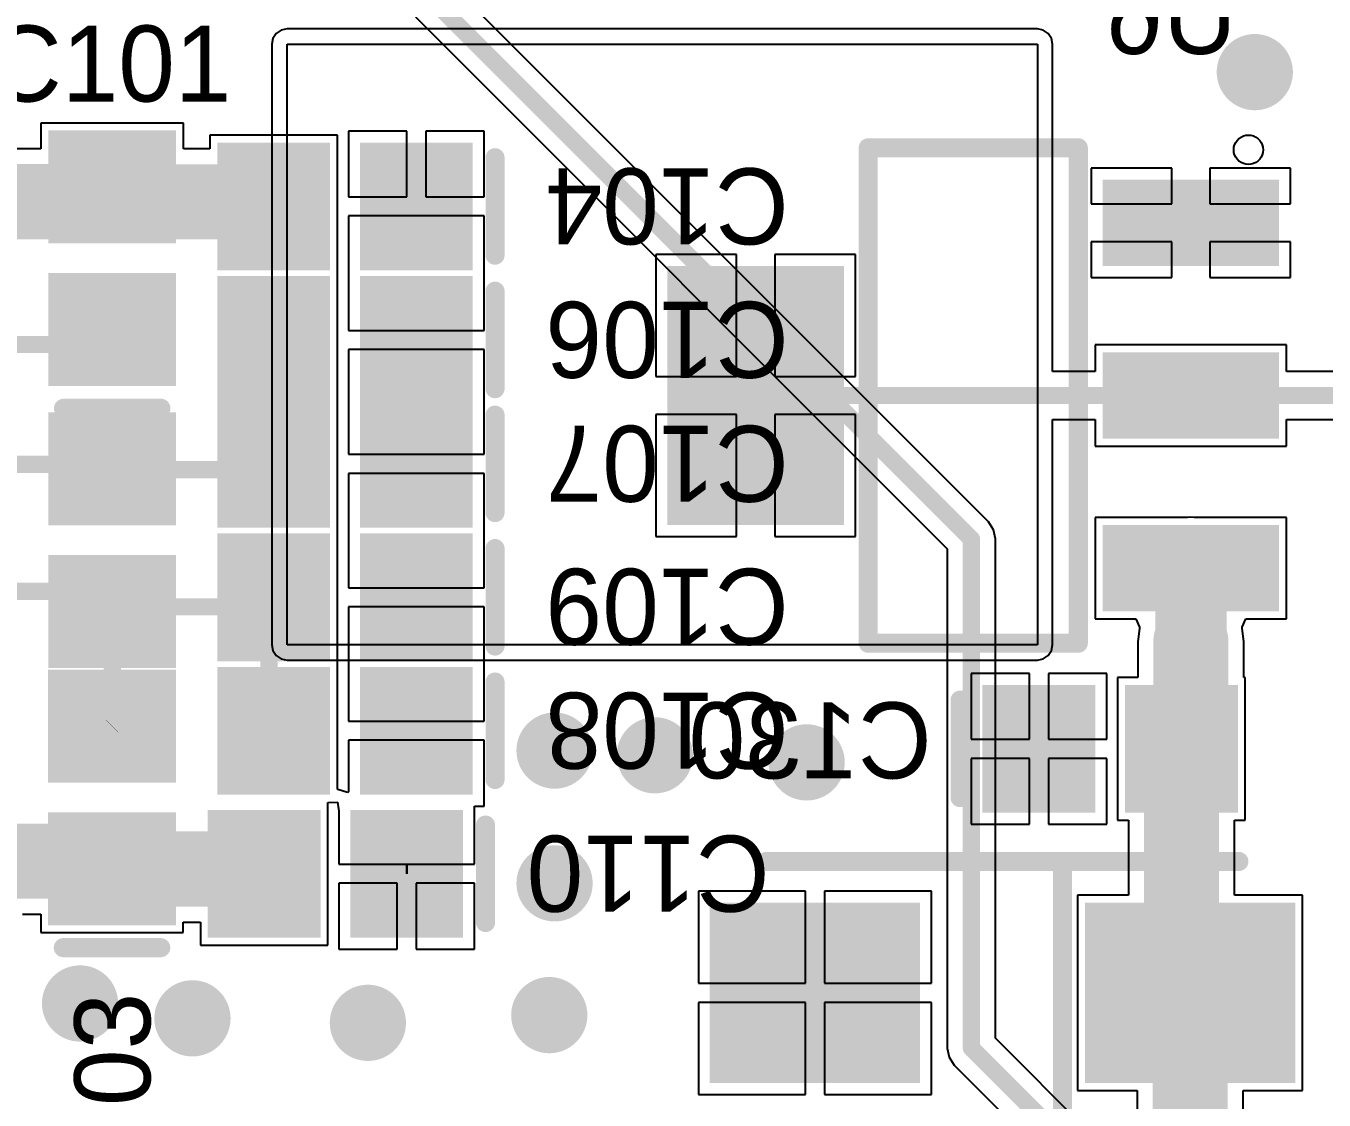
# Model space of a CAD drawing. Header units: millimetres. Extents: x 0 to 7.36, y -3.03 to 0.
# Drawn here: x 1.005 to 1.686, y -1.184 to -0.62 of the extents above; entities that cross this region are included whole.
import ezdxf

# ---------------------------------------------------------------- set-up
doc = ezdxf.new("R2010")
doc.units = ezdxf.units.MM
doc.header["$MEASUREMENT"] = 0
for name, color, linetype in [('BottomLayer', 5, 'Continuous'), ('BottomOverlay', 54, 'Continuous'), ('BottomPaste', 16, 'Continuous'), ('BottomSolder', 6, 'Continuous'), ('MultiLayer', 9, 'Continuous'), ('TopLayer', 1, 'Continuous'), ('TopOverlay', 2, 'Continuous'), ('TopPaste', 8, 'Continuous'), ('TopSolder', 216, 'Continuous'), ('ViaHoleLayer', 16, 'Continuous')]:
    doc.layers.add(name, color=color, linetype=linetype)

# ---------------------------------------------------------------- blocks, each defined once
blk = doc.blocks.new('AMS1117_5_B_15')
at = {"layer": 'BottomLayer'}
for points in [[(-0.1565, 0.07519), (-0.07185, 0.07519), (-0.1565, 0.11259), (-0.07185, 0.11259)], [(0.07185, -0.06064), (0.1565, -0.06064), (0.07185, 0.06731), (0.1565, 0.06731)], [(-0.1565, -0.01537), (-0.07185, -0.01537), (-0.1565, 0.02204), (-0.07185, 0.02204)], [(-0.1565, -0.10592), (-0.07185, -0.10592), (-0.1565, -0.06852), (-0.07185, -0.06852)]]:
    blk.add_solid(points, dxfattribs=at)
at = {"layer": 'BottomOverlay'}
for p, q in [((-0.15162, -0.12291), (-0.15105, -0.12169)), ((-0.15105, -0.12169), (-0.15028, -0.12059)), ((-0.15028, -0.12059), (-0.14933, -0.11965)), ((-0.14933, -0.11965), (-0.14822, -0.11887)), ((-0.14822, -0.11887), (-0.14701, -0.11831)), ((-0.14701, -0.11831), (-0.14571, -0.11796)), ((-0.14571, -0.11796), (-0.14437, -0.11784)), ((-0.14437, -0.11784), (-0.14303, -0.11796)), ((-0.14303, -0.11796), (-0.14173, -0.11831)), ((-0.14173, -0.11831), (-0.14051, -0.11887)), ((-0.14051, -0.11887), (-0.13941, -0.11965)), ((-0.13941, -0.11965), (-0.13846, -0.12059)), ((-0.13846, -0.12059), (-0.13769, -0.12169)), ((-0.13769, -0.12169), (-0.13712, -0.12291)), ((-0.15208, -0.12554), (-0.15196, -0.12421)), ((-0.15196, -0.12688), (-0.15208, -0.12554)), ((-0.15196, -0.12421), (-0.15162, -0.12291)), ((-0.15162, -0.12818), (-0.15196, -0.12688)), ((-0.15105, -0.12939), (-0.15162, -0.12818)), ((-0.15028, -0.1305), (-0.15105, -0.12939)), ((-0.13769, -0.12939), (-0.13846, -0.1305)), ((-0.13712, -0.12818), (-0.13769, -0.12939)), ((-0.13712, -0.12291), (-0.13677, -0.12421)), ((-0.13677, -0.12688), (-0.13712, -0.12818)), ((-0.13677, -0.12421), (-0.13665, -0.12554)), ((-0.13665, -0.12554), (-0.13677, -0.12688)), ((-0.13665, -0.12554), (-0.13665, -0.12554)), ((-0.14933, -0.13144), (-0.15028, -0.1305)), ((-0.14822, -0.13221), (-0.14933, -0.13144)), ((-0.14701, -0.13278), (-0.14822, -0.13221)), ((-0.14571, -0.13313), (-0.14701, -0.13278)), ((-0.14437, -0.13325), (-0.14571, -0.13313)), ((-0.14303, -0.13313), (-0.14437, -0.13325)), ((-0.14173, -0.13278), (-0.14303, -0.13313)), ((-0.14051, -0.13221), (-0.14173, -0.13278)), ((-0.13941, -0.13144), (-0.14051, -0.13221)), ((-0.13846, -0.1305), (-0.13941, -0.13144))]:
    blk.add_line(p, q, dxfattribs=at)
at = {"layer": 'BottomOverlay', "const_width": 0.01}
for points in [[(-0.05512, 0.13325), (-0.05512, -0.12658)], [(0.05512, 0.13325), (-0.05512, 0.13325)], [(0.05512, 0.13325), (0.05512, -0.12658)], [(0.05512, -0.12658), (-0.05512, -0.12658)]]:
    blk.add_lwpolyline(points, dxfattribs=at)
at = {"layer": 'BottomOverlay', "const_width": 0.005}
for points in [[(-0.05762, 0.13325, 1), (-0.05262, 0.13325, 1)], [(-0.05762, 0.13325, 1), (-0.05262, 0.13325, 1)], [(0.05262, 0.13325, 1), (0.05762, 0.13325, 1)], [(0.05262, 0.13325, 1), (0.05762, 0.13325, 1)], [(-0.05762, -0.12658, 1), (-0.05262, -0.12658, 1)], [(-0.05762, -0.12658, 1), (-0.05262, -0.12658, 1)], [(0.05262, -0.12658, 1), (0.05762, -0.12658, 1)], [(0.05262, -0.12658, 1), (0.05762, -0.12658, 1)]]:
    blk.add_lwpolyline(points, format="xyb", close=True, dxfattribs=at)
at = {"layer": 'BottomPaste'}
for points in [[(-0.1565, 0.07519), (-0.07185, 0.07519), (-0.1565, 0.11259), (-0.07185, 0.11259)], [(0.07185, -0.06064), (0.1565, -0.06064), (0.07185, 0.06731), (0.1565, 0.06731)], [(-0.1565, -0.01537), (-0.07185, -0.01537), (-0.1565, 0.02204), (-0.07185, 0.02204)], [(-0.1565, -0.10592), (-0.07185, -0.10592), (-0.1565, -0.06852), (-0.07185, -0.06852)]]:
    blk.add_solid(points, dxfattribs=at)
at = {"layer": 'BottomSolder'}
for points in [[(-0.1605, 0.07118), (-0.06785, 0.07118), (-0.1605, 0.11659), (-0.06785, 0.11659)], [(0.06785, -0.06464), (0.1605, -0.06464), (0.06785, 0.07131), (0.1605, 0.07131)], [(-0.1605, -0.01937), (-0.06785, -0.01937), (-0.1605, 0.02604), (-0.06785, 0.02604)], [(-0.1605, -0.10992), (-0.06785, -0.10992), (-0.1605, -0.06452), (-0.06785, -0.06452)]]:
    blk.add_solid(points, dxfattribs=at)
blk = doc.blocks.new('CAP_0805_B_16')
at = {"layer": 'BottomLayer'}
for points in [[(-0.05511, -0.02953), (-0.00393, -0.02953), (-0.05511, 0.02953), (-0.00393, 0.02953)], [(0.0197, -0.02953), (0.07088, -0.02953), (0.0197, 0.02953), (0.07088, 0.02953)]]:
    blk.add_solid(points, dxfattribs=at)
at = {"layer": 'BottomOverlay', "const_width": 0.01}
blk.add_lwpolyline([(-0.07088, -0.02557), (-0.07088, 0.02557)], dxfattribs=at)
at = {"layer": 'BottomOverlay', "const_width": 0.005}
for points in [[(-0.07338, 0.02557, 1), (-0.06838, 0.02557, 1)], [(-0.07338, -0.02557, 1), (-0.06838, -0.02557, 1)]]:
    blk.add_lwpolyline(points, format="xyb", close=True, dxfattribs=at)
at = {"layer": 'BottomPaste'}
for points in [[(-0.05511, -0.02953), (-0.00393, -0.02953), (-0.05511, 0.02953), (-0.00393, 0.02953)], [(0.0197, -0.02953), (0.07088, -0.02953), (0.0197, 0.02953), (0.07088, 0.02953)]]:
    blk.add_solid(points, dxfattribs=at)
at = {"layer": 'BottomSolder'}
for points in [[(-0.05911, -0.03353), (0.00007, -0.03353), (-0.05911, 0.03353), (0.00007, 0.03353)], [(0.0157, -0.03353), (0.07488, -0.03353), (0.0157, 0.03353), (0.07488, 0.03353)]]:
    blk.add_solid(points, dxfattribs=at)
blk = doc.blocks.new('CAPAE_5_3_5_3_6_1_B_26')
at = {"layer": 'BottomLayer'}
for points in [[(-0.14961, -0.04331), (-0.04724, -0.04331), (-0.14961, 0.04331), (-0.04724, 0.04331)], [(0.04724, -0.04331), (0.14961, -0.04331), (0.04724, 0.04331), (0.14961, 0.04331)]]:
    blk.add_solid(points, dxfattribs=at)
at = {"layer": 'BottomOverlay', "const_width": 0.01}
for points in [[(0.12402, 0.0689), (-0.12402, 0.0689)], [(-0.03151, 0.0689), (-0.03151, -0.0689)], [(0.12402, -0.0689), (-0.12402, -0.0689)]]:
    blk.add_lwpolyline(points, dxfattribs=at)
at = {"layer": 'BottomOverlay', "const_width": 0.005}
for points in [[(-0.12652, 0.0689, 1), (-0.12152, 0.0689, 1)], [(-0.03401, 0.0689, 1), (-0.02901, 0.0689, 1)], [(0.12152, 0.0689, 1), (0.12652, 0.0689, 1)], [(-0.12652, -0.0689, 1), (-0.12152, -0.0689, 1)], [(-0.03401, -0.0689, 1), (-0.02901, -0.0689, 1)], [(0.12152, -0.0689, 1), (0.12652, -0.0689, 1)]]:
    blk.add_lwpolyline(points, format="xyb", close=True, dxfattribs=at)
at = {"layer": 'BottomPaste'}
for points in [[(-0.14961, -0.04331), (-0.04724, -0.04331), (-0.14961, 0.04331), (-0.04724, 0.04331)], [(0.04724, -0.04331), (0.14961, -0.04331), (0.04724, 0.04331), (0.14961, 0.04331)]]:
    blk.add_solid(points, dxfattribs=at)
at = {"layer": 'BottomSolder'}
for points in [[(-0.15361, -0.04731), (-0.04324, -0.04731), (-0.15361, 0.04731), (-0.04324, 0.04731)], [(0.04324, -0.04731), (0.15361, -0.04731), (0.04324, 0.04731), (0.15361, 0.04731)]]:
    blk.add_solid(points, dxfattribs=at)
blk = doc.blocks.new('CAP_0805_41')
at = {"layer": 'TopLayer'}
for points in [[(-0.05511, -0.02953), (-0.00393, -0.02953), (-0.05511, 0.02953), (-0.00393, 0.02953)], [(0.0197, -0.02953), (0.07088, -0.02953), (0.0197, 0.02953), (0.07088, 0.02953)]]:
    blk.add_solid(points, dxfattribs=at)
at = {"layer": 'TopOverlay', "const_width": 0.01}
blk.add_lwpolyline([(-0.07088, 0.02557), (-0.07088, -0.02557)], dxfattribs=at)
at = {"layer": 'TopOverlay', "const_width": 0.005}
for points in [[(-0.07338, 0.02557, 1), (-0.06838, 0.02557, 1)], [(-0.07338, -0.02557, 1), (-0.06838, -0.02557, 1)]]:
    blk.add_lwpolyline(points, format="xyb", close=True, dxfattribs=at)
at = {"layer": 'TopPaste'}
for points in [[(-0.05511, -0.02953), (-0.00393, -0.02953), (-0.05511, 0.02953), (-0.00393, 0.02953)], [(0.0197, -0.02953), (0.07088, -0.02953), (0.0197, 0.02953), (0.07088, 0.02953)]]:
    blk.add_solid(points, dxfattribs=at)
at = {"layer": 'TopSolder'}
for points in [[(-0.05911, -0.03353), (0.00007, -0.03353), (-0.05911, 0.03353), (0.00007, 0.03353)], [(0.0157, -0.03353), (0.07488, -0.03353), (0.0157, 0.03353), (0.07488, 0.03353)]]:
    blk.add_solid(points, dxfattribs=at)
blk = doc.blocks.new('CAP_0805_112')
at = {"layer": 'TopLayer'}
for points in [[(-0.05511, -0.02953), (-0.00393, -0.02953), (-0.05511, 0.02953), (-0.00393, 0.02953)], [(0.0197, -0.02953), (0.07088, -0.02953), (0.0197, 0.02953), (0.07088, 0.02953)]]:
    blk.add_solid(points, dxfattribs=at)
at = {"layer": 'TopOverlay', "const_width": 0.01}
blk.add_lwpolyline([(-0.07088, 0.02557), (-0.07088, -0.02557)], dxfattribs=at)
at = {"layer": 'TopOverlay', "const_width": 0.005}
for points in [[(-0.07338, 0.02557, 1), (-0.06838, 0.02557, 1)], [(-0.07338, -0.02557, 1), (-0.06838, -0.02557, 1)]]:
    blk.add_lwpolyline(points, format="xyb", close=True, dxfattribs=at)
at = {"layer": 'TopPaste'}
for points in [[(-0.05511, -0.02953), (-0.00393, -0.02953), (-0.05511, 0.02953), (-0.00393, 0.02953)], [(0.0197, -0.02953), (0.07088, -0.02953), (0.0197, 0.02953), (0.07088, 0.02953)]]:
    blk.add_solid(points, dxfattribs=at)
at = {"layer": 'TopSolder'}
for points in [[(-0.05911, -0.03353), (0.00007, -0.03353), (-0.05911, 0.03353), (0.00007, 0.03353)], [(0.0157, -0.03353), (0.07488, -0.03353), (0.0157, 0.03353), (0.07488, 0.03353)]]:
    blk.add_solid(points, dxfattribs=at)
blk = doc.blocks.new('CAP_0805_113')
at = {"layer": 'TopLayer'}
for points in [[(-0.05511, -0.02953), (-0.00393, -0.02953), (-0.05511, 0.02953), (-0.00393, 0.02953)], [(0.0197, -0.02953), (0.07088, -0.02953), (0.0197, 0.02953), (0.07088, 0.02953)]]:
    blk.add_solid(points, dxfattribs=at)
at = {"layer": 'TopOverlay', "const_width": 0.01}
blk.add_lwpolyline([(-0.07088, 0.02557), (-0.07088, -0.02557)], dxfattribs=at)
at = {"layer": 'TopOverlay', "const_width": 0.005}
for points in [[(-0.07338, 0.02557, 1), (-0.06838, 0.02557, 1)], [(-0.07338, -0.02557, 1), (-0.06838, -0.02557, 1)]]:
    blk.add_lwpolyline(points, format="xyb", close=True, dxfattribs=at)
at = {"layer": 'TopPaste'}
for points in [[(-0.05511, -0.02953), (-0.00393, -0.02953), (-0.05511, 0.02953), (-0.00393, 0.02953)], [(0.0197, -0.02953), (0.07088, -0.02953), (0.0197, 0.02953), (0.07088, 0.02953)]]:
    blk.add_solid(points, dxfattribs=at)
at = {"layer": 'TopSolder'}
for points in [[(-0.05911, -0.03353), (0.00007, -0.03353), (-0.05911, 0.03353), (0.00007, 0.03353)], [(0.0157, -0.03353), (0.07488, -0.03353), (0.0157, 0.03353), (0.07488, 0.03353)]]:
    blk.add_solid(points, dxfattribs=at)
blk = doc.blocks.new('CAP_0805_114')
at = {"layer": 'TopLayer'}
for points in [[(-0.05511, -0.02953), (-0.00393, -0.02953), (-0.05511, 0.02953), (-0.00393, 0.02953)], [(0.0197, -0.02953), (0.07088, -0.02953), (0.0197, 0.02953), (0.07088, 0.02953)]]:
    blk.add_solid(points, dxfattribs=at)
at = {"layer": 'TopOverlay', "const_width": 0.01}
blk.add_lwpolyline([(-0.07088, 0.02557), (-0.07088, -0.02557)], dxfattribs=at)
at = {"layer": 'TopOverlay', "const_width": 0.005}
for points in [[(-0.07338, 0.02557, 1), (-0.06838, 0.02557, 1)], [(-0.07338, -0.02557, 1), (-0.06838, -0.02557, 1)]]:
    blk.add_lwpolyline(points, format="xyb", close=True, dxfattribs=at)
at = {"layer": 'TopPaste'}
for points in [[(-0.05511, -0.02953), (-0.00393, -0.02953), (-0.05511, 0.02953), (-0.00393, 0.02953)], [(0.0197, -0.02953), (0.07088, -0.02953), (0.0197, 0.02953), (0.07088, 0.02953)]]:
    blk.add_solid(points, dxfattribs=at)
at = {"layer": 'TopSolder'}
for points in [[(-0.05911, -0.03353), (0.00007, -0.03353), (-0.05911, 0.03353), (0.00007, 0.03353)], [(0.0157, -0.03353), (0.07488, -0.03353), (0.0157, 0.03353), (0.07488, 0.03353)]]:
    blk.add_solid(points, dxfattribs=at)
blk = doc.blocks.new('CAP_0805_115')
at = {"layer": 'TopLayer'}
for points in [[(-0.05511, -0.02953), (-0.00393, -0.02953), (-0.05511, 0.02953), (-0.00393, 0.02953)], [(0.0197, -0.02953), (0.07088, -0.02953), (0.0197, 0.02953), (0.07088, 0.02953)]]:
    blk.add_solid(points, dxfattribs=at)
at = {"layer": 'TopOverlay', "const_width": 0.01}
blk.add_lwpolyline([(-0.07088, 0.02557), (-0.07088, -0.02557)], dxfattribs=at)
at = {"layer": 'TopOverlay', "const_width": 0.005}
for points in [[(-0.07338, 0.02557, 1), (-0.06838, 0.02557, 1)], [(-0.07338, -0.02557, 1), (-0.06838, -0.02557, 1)]]:
    blk.add_lwpolyline(points, format="xyb", close=True, dxfattribs=at)
at = {"layer": 'TopPaste'}
for points in [[(-0.05511, -0.02953), (-0.00393, -0.02953), (-0.05511, 0.02953), (-0.00393, 0.02953)], [(0.0197, -0.02953), (0.07088, -0.02953), (0.0197, 0.02953), (0.07088, 0.02953)]]:
    blk.add_solid(points, dxfattribs=at)
at = {"layer": 'TopSolder'}
for points in [[(-0.05911, -0.03353), (0.00007, -0.03353), (-0.05911, 0.03353), (0.00007, 0.03353)], [(0.0157, -0.03353), (0.07488, -0.03353), (0.0157, 0.03353), (0.07488, 0.03353)]]:
    blk.add_solid(points, dxfattribs=at)
blk = doc.blocks.new('CAP_0805_179')
at = {"layer": 'TopLayer'}
for points in [[(-0.05511, -0.02953), (-0.00393, -0.02953), (-0.05511, 0.02953), (-0.00393, 0.02953)], [(0.0197, -0.02953), (0.07088, -0.02953), (0.0197, 0.02953), (0.07088, 0.02953)]]:
    blk.add_solid(points, dxfattribs=at)
at = {"layer": 'TopOverlay', "const_width": 0.01}
blk.add_lwpolyline([(-0.07088, 0.02557), (-0.07088, -0.02557)], dxfattribs=at)
at = {"layer": 'TopOverlay', "const_width": 0.005}
for points in [[(-0.07338, 0.02557, 1), (-0.06838, 0.02557, 1)], [(-0.07338, -0.02557, 1), (-0.06838, -0.02557, 1)]]:
    blk.add_lwpolyline(points, format="xyb", close=True, dxfattribs=at)
at = {"layer": 'TopPaste'}
for points in [[(-0.05511, -0.02953), (-0.00393, -0.02953), (-0.05511, 0.02953), (-0.00393, 0.02953)], [(0.0197, -0.02953), (0.07088, -0.02953), (0.0197, 0.02953), (0.07088, 0.02953)]]:
    blk.add_solid(points, dxfattribs=at)
at = {"layer": 'TopSolder'}
for points in [[(-0.05911, -0.03353), (0.00007, -0.03353), (-0.05911, 0.03353), (0.00007, 0.03353)], [(0.0157, -0.03353), (0.07488, -0.03353), (0.0157, 0.03353), (0.07488, 0.03353)]]:
    blk.add_solid(points, dxfattribs=at)
blk = doc.blocks.new('CAP_0805_180')
at = {"layer": 'TopLayer'}
for points in [[(-0.05511, -0.02953), (-0.00393, -0.02953), (-0.05511, 0.02953), (-0.00393, 0.02953)], [(0.0197, -0.02953), (0.07088, -0.02953), (0.0197, 0.02953), (0.07088, 0.02953)]]:
    blk.add_solid(points, dxfattribs=at)
at = {"layer": 'TopOverlay', "const_width": 0.01}
blk.add_lwpolyline([(-0.07088, 0.02557), (-0.07088, -0.02557)], dxfattribs=at)
at = {"layer": 'TopOverlay', "const_width": 0.005}
for points in [[(-0.07338, 0.02557, 1), (-0.06838, 0.02557, 1)], [(-0.07338, -0.02557, 1), (-0.06838, -0.02557, 1)]]:
    blk.add_lwpolyline(points, format="xyb", close=True, dxfattribs=at)
at = {"layer": 'TopPaste'}
for points in [[(-0.05511, -0.02953), (-0.00393, -0.02953), (-0.05511, 0.02953), (-0.00393, 0.02953)], [(0.0197, -0.02953), (0.07088, -0.02953), (0.0197, 0.02953), (0.07088, 0.02953)]]:
    blk.add_solid(points, dxfattribs=at)
at = {"layer": 'TopSolder'}
for points in [[(-0.05911, -0.03353), (0.00007, -0.03353), (-0.05911, 0.03353), (0.00007, 0.03353)], [(0.0157, -0.03353), (0.07488, -0.03353), (0.0157, 0.03353), (0.07488, 0.03353)]]:
    blk.add_solid(points, dxfattribs=at)
blk = doc.blocks.new('CAP_0805_181')
at = {"layer": 'TopLayer'}
for points in [[(-0.05511, -0.02953), (-0.00393, -0.02953), (-0.05511, 0.02953), (-0.00393, 0.02953)], [(0.0197, -0.02953), (0.07088, -0.02953), (0.0197, 0.02953), (0.07088, 0.02953)]]:
    blk.add_solid(points, dxfattribs=at)
at = {"layer": 'TopOverlay', "const_width": 0.01}
blk.add_lwpolyline([(-0.07088, 0.02557), (-0.07088, -0.02557)], dxfattribs=at)
at = {"layer": 'TopOverlay', "const_width": 0.005}
for points in [[(-0.07338, 0.02557, 1), (-0.06838, 0.02557, 1)], [(-0.07338, -0.02557, 1), (-0.06838, -0.02557, 1)]]:
    blk.add_lwpolyline(points, format="xyb", close=True, dxfattribs=at)
at = {"layer": 'TopPaste'}
for points in [[(-0.05511, -0.02953), (-0.00393, -0.02953), (-0.05511, 0.02953), (-0.00393, 0.02953)], [(0.0197, -0.02953), (0.07088, -0.02953), (0.0197, 0.02953), (0.07088, 0.02953)]]:
    blk.add_solid(points, dxfattribs=at)
at = {"layer": 'TopSolder'}
for points in [[(-0.05911, -0.03353), (0.00007, -0.03353), (-0.05911, 0.03353), (0.00007, 0.03353)], [(0.0157, -0.03353), (0.07488, -0.03353), (0.0157, 0.03353), (0.07488, 0.03353)]]:
    blk.add_solid(points, dxfattribs=at)
blk = doc.blocks.new('CAP_0805_182')
at = {"layer": 'TopLayer'}
for points in [[(-0.06299, -0.02953), (-0.01181, -0.02953), (-0.06299, 0.02953), (-0.01181, 0.02953)], [(0.01181, -0.02953), (0.06299, -0.02953), (0.01181, 0.02953), (0.06299, 0.02953)]]:
    blk.add_solid(points, dxfattribs=at)
at = {"layer": 'TopPaste'}
for points in [[(-0.06299, -0.02953), (-0.01181, -0.02953), (-0.06299, 0.02953), (-0.01181, 0.02953)], [(0.01181, -0.02953), (0.06299, -0.02953), (0.01181, 0.02953), (0.06299, 0.02953)]]:
    blk.add_solid(points, dxfattribs=at)
at = {"layer": 'TopSolder'}
for points in [[(-0.06699, -0.03353), (-0.00781, -0.03353), (-0.06699, 0.03353), (-0.00781, 0.03353)], [(0.00781, -0.03353), (0.06699, -0.03353), (0.00781, 0.03353), (0.06699, 0.03353)]]:
    blk.add_solid(points, dxfattribs=at)

msp = doc.modelspace()

# ---------------------------------------------------------------- linework, layer by layer
at = {"layer": 'BottomLayer'}
for p, q in [((1.13606, -0.62424), (1.13432, -0.62685)), ((1.13866, -0.6225), (1.13606, -0.62424)), ((1.14173, -0.62189), (1.13866, -0.6225)), ((1.53543, -0.62189), (1.14173, -0.62189)), ((1.53851, -0.6225), (1.53543, -0.62189)), ((1.54111, -0.62424), (1.53851, -0.6225)), ((1.54285, -0.62685), (1.54111, -0.62424)), ((1.13432, -0.62685), (1.1337, -0.62992)), ((1.1337, -0.62992), (1.1337, -0.94488)), ((1.14173, -0.94488), (1.14173, -0.62992)), ((1.14173, -0.62992), (1.53543, -0.62992)), ((1.53543, -0.62992), (1.53543, -0.94488)), ((1.54346, -0.62992), (1.54285, -0.62685)), ((1.54346, -0.80152), (1.54346, -0.62992)), ((1.60598, -0.69491), (1.56366, -0.69491)), ((1.56366, -0.69491), (1.56366, -0.71361)), ((1.60598, -0.71361), (1.60598, -0.69491)), ((1.6683, -0.69491), (1.62598, -0.69491)), ((1.62598, -0.69491), (1.62598, -0.71361)), ((1.6683, -0.71361), (1.6683, -0.69491)), ((1.56366, -0.71361), (1.60598, -0.71361)), ((1.62598, -0.71361), (1.6683, -0.71361)), ((1.60598, -0.73361), (1.56366, -0.73361)), ((1.56366, -0.73361), (1.56366, -0.75231)), ((1.60598, -0.75231), (1.60598, -0.73361)), ((1.6683, -0.73361), (1.62598, -0.73361)), ((1.62598, -0.73361), (1.62598, -0.75231)), ((1.6683, -0.75231), (1.6683, -0.73361)), ((1.37763, -0.74018), (1.33531, -0.74018)), ((1.33531, -0.74018), (1.33531, -0.80416)), ((1.37763, -0.80416), (1.37763, -0.74018)), ((1.43996, -0.74018), (1.39763, -0.74018)), ((1.39763, -0.74018), (1.39763, -0.80416)), ((1.43996, -0.80416), (1.43996, -0.74018)), ((1.56366, -0.75231), (1.60598, -0.75231)), ((1.62598, -0.75231), (1.6683, -0.75231)), ((1.66618, -0.78759), (1.56578, -0.78759)), ((1.56578, -0.78759), (1.56578, -0.80152)), ((1.66618, -0.80152), (1.66618, -0.78759)), ((1.56578, -0.80152), (1.54346, -0.80152)), ((1.725, -0.80152), (1.66618, -0.80152)), ((1.33531, -0.80416), (1.37763, -0.80416)), ((1.39763, -0.80416), (1.43996, -0.80416)), ((1.37763, -0.82416), (1.33531, -0.82416)), ((1.33531, -0.82416), (1.33531, -0.88814)), ((1.37763, -0.88814), (1.37763, -0.82416)), ((1.43996, -0.82416), (1.39763, -0.82416)), ((1.39763, -0.82416), (1.39763, -0.88814)), ((1.43996, -0.88814), (1.43996, -0.82416)), ((1.54346, -0.94488), (1.54346, -0.82681)), ((1.54346, -0.82681), (1.56578, -0.82681)), ((1.56578, -0.82681), (1.56578, -0.84074)), ((1.66618, -0.84074), (1.66618, -0.82681)), ((1.66618, -0.82681), (1.725, -0.82681)), ((1.56578, -0.84074), (1.66618, -0.84074)), ((1.61424, -0.87814), (1.56578, -0.87814)), ((1.56578, -0.87814), (1.56578, -0.93129)), ((1.61598, -0.87791), (1.61424, -0.87814)), ((1.61772, -0.87814), (1.61598, -0.87791)), ((1.66618, -0.87814), (1.61772, -0.87814)), ((1.66618, -0.93129), (1.66618, -0.87814)), ((1.33531, -0.88814), (1.37763, -0.88814)), ((1.39763, -0.88814), (1.43996, -0.88814)), ((1.56578, -0.93129), (1.58715, -0.93129)), ((1.58715, -0.93129), (1.589, -0.93561)), ((1.64296, -0.93561), (1.64481, -0.93129)), ((1.64481, -0.93129), (1.66618, -0.93129)), ((1.58908, -0.93629), (1.58818, -0.9431)), ((1.589, -0.93561), (1.58908, -0.93629)), ((1.64288, -0.93629), (1.64296, -0.93561)), ((1.64378, -0.9431), (1.64288, -0.93629)), ((1.1337, -0.94488), (1.13432, -0.94795)), ((1.53543, -0.94488), (1.14173, -0.94488)), ((1.54285, -0.94795), (1.54346, -0.94488)), ((1.58818, -0.9431), (1.58818, -0.96208)), ((1.64378, -0.96208), (1.64378, -0.9431)), ((1.13432, -0.94795), (1.13606, -0.95056)), ((1.13606, -0.95056), (1.13866, -0.9523)), ((1.13866, -0.9523), (1.14173, -0.95291)), ((1.14173, -0.95291), (1.53543, -0.95291)), ((1.53543, -0.95291), (1.53851, -0.9523)), ((1.53851, -0.9523), (1.54111, -0.95056)), ((1.54111, -0.95056), (1.54285, -0.94795)), ((1.53124, -0.95996), (1.50065, -0.95996)), ((1.50065, -0.95996), (1.50065, -0.99448)), ((1.53124, -0.99448), (1.53124, -0.95996)), ((1.57183, -0.95996), (1.54124, -0.95996)), ((1.54124, -0.95996), (1.54124, -0.99448)), ((1.57183, -0.99448), (1.57183, -0.95996)), ((1.58818, -0.96208), (1.57757, -0.96208)), ((1.57757, -0.96208), (1.57757, -1.03689)), ((1.6445, -0.96208), (1.64378, -0.96208)), ((1.6445, -1.03689), (1.6445, -0.96208)), ((1.50065, -0.99448), (1.53124, -0.99448)), ((1.54124, -0.99448), (1.57183, -0.99448)), ((1.53124, -1.00448), (1.50065, -1.00448)), ((1.50065, -1.00448), (1.50065, -1.03901)), ((1.53124, -1.03901), (1.53124, -1.00448)), ((1.57183, -1.00448), (1.54124, -1.00448)), ((1.54124, -1.00448), (1.54124, -1.03901)), ((1.57183, -1.03901), (1.57183, -1.00448)), ((1.50065, -1.03901), (1.53124, -1.03901)), ((1.54124, -1.03901), (1.57183, -1.03901)), ((1.57757, -1.03689), (1.58324, -1.03689)), ((1.58324, -1.03689), (1.58324, -1.07628)), ((1.63884, -1.07628), (1.63884, -1.03689)), ((1.63884, -1.03689), (1.6445, -1.03689)), ((1.41373, -1.07416), (1.35755, -1.07416)), ((1.35755, -1.07416), (1.35755, -1.12246)), ((1.41373, -1.12246), (1.41373, -1.07416)), ((1.47991, -1.07416), (1.42373, -1.07416)), ((1.42373, -1.07416), (1.42373, -1.12246)), ((1.47991, -1.12246), (1.47991, -1.07416)), ((1.58324, -1.07628), (1.55653, -1.07628)), ((1.55653, -1.07628), (1.55653, -1.17865)), ((1.67464, -1.07628), (1.63884, -1.07628)), ((1.67464, -1.17865), (1.67464, -1.07628)), ((1.35755, -1.12246), (1.41373, -1.12246)), ((1.42373, -1.12246), (1.47991, -1.12246)), ((1.41373, -1.13246), (1.35755, -1.13246)), ((1.35755, -1.13246), (1.35755, -1.18077)), ((1.41373, -1.18077), (1.41373, -1.13246)), ((1.47991, -1.13246), (1.42373, -1.13246)), ((1.42373, -1.13246), (1.42373, -1.18077)), ((1.47991, -1.18077), (1.47991, -1.13246)), ((1.35755, -1.18077), (1.41373, -1.18077)), ((1.42373, -1.18077), (1.47991, -1.18077)), ((1.55653, -1.17865), (1.58779, -1.17865)), ((1.58779, -1.17865), (1.58779, -1.23084)), ((1.64338, -1.23084), (1.64338, -1.17865)), ((1.64338, -1.17865), (1.67464, -1.17865))]:
    msp.add_line(p, q, dxfattribs=at)
for points, const_width in [([(1.63954, -0.64455, 1), (1.65954, -0.64455, 1)], 0.02), ([(1.38537, -0.81416, 1), (1.3899, -0.81416, 1)], 0.00453), ([(1.60663, -0.90471, 1), (1.62533, -0.90471, 1)], 0.0187), ([(1.60614, -0.9431, 1), (1.62582, -0.9431, 1)], 0.01969), ([(1.60663, -0.9431, 1), (1.62533, -0.9431, 1)], 0.0187), ([(1.2721, -1.00039, 1), (1.2921, -1.00039, 1)], 0.02), ([(1.6012, -0.99948, 1), (1.62088, -0.99948, 1)], 0.01969), ([(1.6012, -0.99948, 1), (1.62088, -0.99948, 1)], 0.01969), ([(1.60614, -0.99454, 1), (1.62582, -0.99454, 1)], 0.01969), ([(1.60614, -0.99454, 1), (1.62582, -0.99454, 1)], 0.01969), ([(1.32473, -1.00286, 1), (1.34473, -1.00286, 1)], 0.02), ([(1.40438, -1.00658, 1), (1.42438, -1.00658, 1)], 0.02), ([(1.2721, -1.07001, 1), (1.2921, -1.07001, 1)], 0.02), ([(1.6012, -1.12292, 1), (1.62088, -1.12292, 1)], 0.01969), ([(1.6012, -1.12292, 1), (1.62088, -1.12292, 1)], 0.01969), ([(1.60574, -1.12746, 1), (1.62543, -1.12746, 1)], 0.01969), ([(1.60574, -1.12746, 1), (1.62543, -1.12746, 1)], 0.01969), ([(1.02313, -1.13303, 1), (1.04313, -1.13303, 1)], 0.02), ([(1.0821, -1.14082, 1), (1.1021, -1.14082, 1)], 0.02), ([(1.17415, -1.14318, 1), (1.19415, -1.14318, 1)], 0.02), ([(1.26933, -1.13914, 1), (1.28933, -1.13914, 1)], 0.02)]:
    msp.add_lwpolyline(points, format="xyb", close=True, dxfattribs=dict(at, const_width=const_width))
for points, const_width in [([(1.38763, -0.81416), (1.76615, -0.81416)], 0.00906), ([(1.61598, -0.9431), (1.61598, -0.90471)], 0.0374), ([(1.61598, -0.99454), (1.61598, -0.9431)], 0.03937), ([(1.61104, -0.99948), (1.61598, -0.99454)], 0.03937), ([(1.61104, -1.12292), (1.61104, -0.99948)], 0.03937), ([(1.61104, -1.12292), (1.61558, -1.12746)], 0.03937), ([(1.61558, -1.25864), (1.61558, -1.12746)], 0.03937)]:
    msp.add_lwpolyline(points, dxfattribs=dict(at, const_width=const_width))
at = {"layer": 'MultiLayer', "const_width": 0.02}
for points in [[(1.63954, -0.64455, 1), (1.65954, -0.64455, 1)], [(1.2721, -1.00039, 1), (1.2921, -1.00039, 1)], [(1.32473, -1.00286, 1), (1.34473, -1.00286, 1)], [(1.40438, -1.00658, 1), (1.42438, -1.00658, 1)], [(1.2721, -1.07001, 1), (1.2921, -1.07001, 1)], [(1.02313, -1.13303, 1), (1.04313, -1.13303, 1)], [(1.0821, -1.14082, 1), (1.1021, -1.14082, 1)], [(1.17415, -1.14318, 1), (1.19415, -1.14318, 1)], [(1.26933, -1.13914, 1), (1.28933, -1.13914, 1)]]:
    msp.add_lwpolyline(points, format="xyb", close=True, dxfattribs=at)
at = {"layer": 'TopLayer'}
for p, q in [((1.50974, -0.88045), (1.23071, -0.60142)), ((1.20913, -0.6156), (1.48815, -0.89463)), ((1.0874, -0.67125), (1.0126, -0.67125)), ((1.0126, -0.67125), (1.0126, -0.6847)), ((1.0874, -0.6848), (1.0874, -0.67125)), ((1.16818, -0.6776), (1.10125, -0.6776)), ((1.10125, -0.6776), (1.10125, -0.6848)), ((1.16818, -0.7524), (1.16818, -0.6776)), ((1.20452, -0.67547), (1.17393, -0.67547)), ((1.17393, -0.67547), (1.17393, -0.71)), ((1.20452, -0.71), (1.20452, -0.67547)), ((1.24511, -0.67547), (1.21452, -0.67547)), ((1.21452, -0.67547), (1.21452, -0.71)), ((1.24511, -0.71), (1.24511, -0.67547)), ((1.0126, -0.6847), (0.99892, -0.6847)), ((1.10125, -0.6848), (1.0874, -0.6848)), ((1.17393, -0.71), (1.20452, -0.71)), ((1.21452, -0.71), (1.24511, -0.71)), ((1.20952, -0.72), (1.17393, -0.72)), ((1.17393, -0.72), (1.17393, -0.75453)), ((1.24511, -0.72), (1.20952, -0.72)), ((1.24511, -0.75453), (1.24511, -0.72)), ((1.16818, -0.8224), (1.16818, -0.7524)), ((1.17393, -0.75453), (1.17393, -0.78)), ((1.24511, -0.78), (1.24511, -0.75453)), ((1.17393, -0.78), (1.20952, -0.78)), ((1.20952, -0.78), (1.24511, -0.78)), ((1.20952, -0.79), (1.17393, -0.79)), ((1.17393, -0.79), (1.17393, -0.82453)), ((1.24511, -0.79), (1.20952, -0.79)), ((1.24511, -0.82453), (1.24511, -0.79)), ((1.16818, -0.8874), (1.16818, -0.8224)), ((1.17393, -0.82453), (1.17393, -0.845)), ((1.24511, -0.845), (1.24511, -0.82453)), ((1.17393, -0.845), (1.20952, -0.845)), ((1.20952, -0.845), (1.24511, -0.845)), ((1.20952, -0.855), (1.17393, -0.855)), ((1.17393, -0.855), (1.17393, -0.88953)), ((1.24511, -0.855), (1.20952, -0.855)), ((1.24511, -0.88953), (1.24511, -0.855)), ((1.51248, -0.88455), (1.50974, -0.88045)), ((1.51344, -0.88939), (1.51248, -0.88455)), ((1.16818, -0.9574), (1.16818, -0.8874)), ((1.17393, -0.88953), (1.17393, -0.915)), ((1.24511, -0.915), (1.24511, -0.88953)), ((1.51344, -1.15118), (1.51344, -0.88939)), ((1.48815, -0.89463), (1.48815, -1.15641)), ((1.17393, -0.915), (1.20952, -0.915)), ((1.20952, -0.915), (1.24511, -0.915)), ((1.20952, -0.925), (1.17393, -0.925)), ((1.17393, -0.925), (1.17393, -0.95953)), ((1.24511, -0.925), (1.20952, -0.925)), ((1.24511, -0.95953), (1.24511, -0.925)), ((1.16818, -1.02061), (1.16818, -0.9574)), ((1.17393, -0.95953), (1.17393, -0.985)), ((1.24511, -0.985), (1.24511, -0.95953)), ((1.17393, -0.985), (1.20952, -0.985)), ((1.20952, -0.985), (1.24511, -0.985)), ((1.20952, -0.995), (1.17393, -0.995)), ((1.17393, -0.995), (1.17393, -1.02194)), ((1.24511, -0.995), (1.20952, -0.995)), ((1.24511, -1.02953), (1.24511, -0.995)), ((1.16844, -1.02086), (1.16818, -1.02061)), ((1.17349, -1.02237), (1.16844, -1.02086)), ((1.16318, -1.0276), (1.16809, -1.0274)), ((1.16318, -1.1024), (1.16318, -1.0276)), ((1.16809, -1.0274), (1.16818, -1.0274)), ((1.16818, -1.0274), (1.16893, -1.03209)), ((1.17393, -1.02194), (1.17349, -1.02237)), ((1.16893, -1.03209), (1.16893, -1.06)), ((1.24011, -1.06), (1.24011, -1.02953)), ((1.24011, -1.02953), (1.24511, -1.02953)), ((1.16893, -1.06), (1.20452, -1.06)), ((1.20452, -1.06), (1.20452, -1.065)), ((1.20452, -1.065), (1.20452, -1.06)), ((1.20452, -1.06), (1.24011, -1.06)), ((1.20452, -1.065), (1.20452, -1.065)), ((1.19952, -1.07), (1.16893, -1.07)), ((1.16893, -1.07), (1.16893, -1.10453)), ((1.19952, -1.10453), (1.19952, -1.07)), ((1.24011, -1.07), (1.20952, -1.07)), ((1.20952, -1.07), (1.20952, -1.10453)), ((1.24011, -1.10453), (1.24011, -1.07)), ((1.00295, -1.08626), (1.0125, -1.08626)), ((1.0125, -1.08626), (1.0125, -1.09586)), ((1.0125, -1.09586), (1.0873, -1.09586)), ((1.0873, -1.09586), (1.0873, -1.0903)), ((1.0873, -1.0903), (1.09625, -1.0903)), ((1.09625, -1.0903), (1.09625, -1.1024)), ((1.09625, -1.1024), (1.16318, -1.1024)), ((1.16893, -1.10453), (1.19952, -1.10453)), ((1.20952, -1.10453), (1.24011, -1.10453)), ((1.48815, -1.15641), (1.48912, -1.16125)), ((1.80133, -1.43906), (1.51344, -1.15118)), ((1.48912, -1.16125), (1.49186, -1.16535)), ((1.49186, -1.16535), (1.77616, -1.44966))]:
    msp.add_line(p, q, dxfattribs=at)
for points, const_width in [([(1.21807, -0.60666), (1.5008, -0.88939)], 0.00906), ([(0.9625, -0.7125), (1.0498, -0.7125)], 0.03937), ([(1.0498, -0.7125), (1.0499, -0.7126)], 0.03937), ([(1.0499, -0.7126), (1.12192, -0.7126)], 0.03937), ([(1.12192, -0.7126), (1.129, -0.71968)], 0.03937), ([(0.97047, -0.7874), (1.0499, -0.7874)], 0.00906), ([(1.13166, -0.85303), (1.13166, -0.7875)], 0.00906), ([(0.9627, -0.8502), (1.05, -0.8502)], 0.00906), ([(1.05, -0.8502), (1.05283, -0.85303)], 0.00906), ([(1.05283, -0.85303), (1.13166, -0.85303)], 0.00906), ([(1.5008, -1.15641), (1.5008, -0.88939)], 0.00906), ([(0.96654, -0.91693), (1.04193, -0.91693)], 0.00906), ([(1.04193, -0.91693), (1.05, -0.925)], 0.00906), ([(1.13227, -0.925), (1.13227, -0.91894)], 0.00906), ([(1.13227, -0.925), (1.13227, -0.91894)], 0.00906), ([(1.05, -0.9875), (1.05, -0.925)], 0.00906), ([(1.05, -0.925), (1.13227, -0.925)], 0.00906), ([(1.13227, -0.9875), (1.13227, -0.925)], 0.00906), ([(1.0499, -0.9876), (1.05, -0.9875)], 0.00906), ([(1.13166, -0.9875), (1.13227, -0.9875)], 0.00906), ([(0.96654, -1.05846), (1.04596, -1.05846)], 0.03937), ([(1.04596, -1.05846), (1.05, -1.0625)], 0.03937), ([(1.05, -1.0625), (1.11536, -1.0625)], 0.03937), ([(1.11536, -1.0625), (1.13166, -1.0625)], 0.03937), ([(1.5008, -1.15641), (1.79609, -1.45171)], 0.00906)]:
    msp.add_lwpolyline(points, dxfattribs=dict(at, const_width=const_width))
for points, const_width in [([(1.63954, -0.64455, 1), (1.65954, -0.64455, 1)], 0.02), ([(1.03996, -0.7125, 1), (1.05965, -0.7125, 1)], 0.01969), ([(1.03996, -0.7125, 1), (1.05965, -0.7125, 1)], 0.01969), ([(1.04006, -0.7126, 1), (1.05974, -0.7126, 1)], 0.01969), ([(1.04006, -0.7126, 1), (1.05974, -0.7126, 1)], 0.01969), ([(1.11208, -0.7126, 1), (1.13176, -0.7126, 1)], 0.01969), ([(1.11208, -0.7126, 1), (1.13176, -0.7126, 1)], 0.01969), ([(1.11916, -0.71968, 1), (1.13885, -0.71968, 1)], 0.01969), ([(1.04764, -0.7874, 1), (1.05217, -0.7874, 1)], 0.00453), ([(1.1294, -0.7875, 1), (1.13393, -0.7875, 1)], 0.00453), ([(1.04774, -0.8502, 1), (1.05226, -0.8502, 1)], 0.00453), ([(1.04774, -0.8502, 1), (1.05226, -0.8502, 1)], 0.00453), ([(1.05057, -0.85303, 1), (1.05509, -0.85303, 1)], 0.00453), ([(1.05057, -0.85303, 1), (1.05509, -0.85303, 1)], 0.00453), ([(1.1294, -0.85303, 1), (1.13393, -0.85303, 1)], 0.00453), ([(1.1294, -0.85303, 1), (1.13393, -0.85303, 1)], 0.00453), ([(1.49854, -0.88939, 1), (1.50306, -0.88939, 1)], 0.00453), ([(1.49854, -0.88939, 1), (1.50306, -0.88939, 1)], 0.00453), ([(1.03967, -0.91693, 1), (1.04419, -0.91693, 1)], 0.00453), ([(1.03967, -0.91693, 1), (1.04419, -0.91693, 1)], 0.00453), ([(1.13, -0.91894, 1), (1.13453, -0.91894, 1)], 0.00453), ([(1.13, -0.91894, 1), (1.13453, -0.91894, 1)], 0.00453), ([(1.04774, -0.925, 1), (1.05226, -0.925, 1)], 0.00453), ([(1.04774, -0.925, 1), (1.05226, -0.925, 1)], 0.00453), ([(1.04774, -0.925, 1), (1.05226, -0.925, 1)], 0.00453), ([(1.13, -0.925, 1), (1.13453, -0.925, 1)], 0.00453), ([(1.13, -0.925, 1), (1.13453, -0.925, 1)], 0.00453), ([(1.13, -0.925, 1), (1.13453, -0.925, 1)], 0.00453), ([(1.13, -0.925, 1), (1.13453, -0.925, 1)], 0.00453), ([(1.2721, -1.00039, 1), (1.2921, -1.00039, 1)], 0.02), ([(1.04764, -0.9876, 1), (1.05217, -0.9876, 1)], 0.00453), ([(1.04774, -0.9875, 1), (1.05226, -0.9875, 1)], 0.00453), ([(1.04774, -0.9875, 1), (1.05226, -0.9875, 1)], 0.00453), ([(1.1294, -0.9875, 1), (1.13393, -0.9875, 1)], 0.00453), ([(1.13, -0.9875, 1), (1.13453, -0.9875, 1)], 0.00453), ([(1.13, -0.9875, 1), (1.13453, -0.9875, 1)], 0.00453), ([(1.32473, -1.00286, 1), (1.34473, -1.00286, 1)], 0.02), ([(1.40438, -1.00658, 1), (1.42438, -1.00658, 1)], 0.02), ([(1.03612, -1.05846, 1), (1.05581, -1.05846, 1)], 0.01969), ([(1.03612, -1.05846, 1), (1.05581, -1.05846, 1)], 0.01969), ([(1.04016, -1.0625, 1), (1.05984, -1.0625, 1)], 0.01969), ([(1.04016, -1.0625, 1), (1.05984, -1.0625, 1)], 0.01969), ([(1.10552, -1.0625, 1), (1.1252, -1.0625, 1)], 0.01969), ([(1.10552, -1.0625, 1), (1.1252, -1.0625, 1)], 0.01969), ([(1.12182, -1.0625, 1), (1.1415, -1.0625, 1)], 0.01969), ([(1.2721, -1.07001, 1), (1.2921, -1.07001, 1)], 0.02), ([(1.02313, -1.13303, 1), (1.04313, -1.13303, 1)], 0.02), ([(1.0821, -1.14082, 1), (1.1021, -1.14082, 1)], 0.02), ([(1.17415, -1.14318, 1), (1.19415, -1.14318, 1)], 0.02), ([(1.26933, -1.13914, 1), (1.28933, -1.13914, 1)], 0.02), ([(1.49854, -1.15641, 1), (1.50306, -1.15641, 1)], 0.00453), ([(1.49854, -1.15641, 1), (1.50306, -1.15641, 1)], 0.00453)]:
    msp.add_lwpolyline(points, format="xyb", close=True, dxfattribs=dict(at, const_width=const_width))
at = {"layer": 'ViaHoleLayer', "const_width": 0.00956}
for points in [[(1.64476, -0.64455, 1), (1.65432, -0.64455, 1)], [(1.27732, -1.00039, 1), (1.28688, -1.00039, 1)], [(1.32995, -1.00286, 1), (1.33951, -1.00286, 1)], [(1.4096, -1.00658, 1), (1.41916, -1.00658, 1)], [(1.27732, -1.07001, 1), (1.28688, -1.07001, 1)], [(1.02835, -1.13303, 1), (1.03791, -1.13303, 1)], [(1.27455, -1.13914, 1), (1.28411, -1.13914, 1)], [(1.08732, -1.14082, 1), (1.09688, -1.14082, 1)], [(1.17937, -1.14318, 1), (1.18893, -1.14318, 1)]]:
    msp.add_lwpolyline(points, format="xyb", close=True, dxfattribs=at)

# ---------------------------------------------------------------- block references
for name, p, rotation in [('CAP_0805_41', (1.05, -0.75), 90), ('AMS1117_5_B_15', (1.50181, -0.81083), 180), ('CAP_0805_114', (1.18, -0.715), 180), ('CAP_0805_113', (1.18, -0.785), 180), ('CAP_0805_181', (1.18, -0.85), 180), ('CAP_0805_182', (1.05, -0.89), 90), ('CAP_0805_179', (1.18, -0.92), 180), ('CAP_0805_115', (1.0499, -1.03288), 90), ('CAP_0805_180', (1.18, -0.99), 180), ('CAP_0805_B_16', (1.56575, -0.99948), 360), ('CAP_0805_112', (1.175, -1.065), 180), ('CAPAE_5_3_5_3_6_1_B_26', (1.51716, -1.12746), 180)]:
    msp.add_blockref(name, p, dxfattribs=dict(rotation=rotation))

# ---------------------------------------------------------------- texts
at = {"layer": 'BottomOverlay', "text_generation_flag": 2}
for s, p in [('U6', (1.64, -0.635)), ('C130', (1.48, -1.015))]:
    msp.add_text(s, height=0.039894, dxfattribs=at).set_placement(p)
at = {"layer": 'TopOverlay'}
msp.add_text('C101', height=0.039894, dxfattribs=at).set_placement((0.985, -0.66))
for s, rotation, p in [('C104', 180, (1.405, -0.695)), ('C106', 180, (1.405, -0.765)), ('C107', 180, (1.405, -0.83)), ('C109', 180, (1.405, -0.905)), ('C108', 180, (1.405, -0.97)), ('C110', 180, (1.395, -1.045)), ('C103', 90, (1.07, -1.255))]:
    msp.add_text(s, height=0.039894, rotation=rotation, dxfattribs=at).set_placement(p)

doc.saveas('drawing.dxf')
